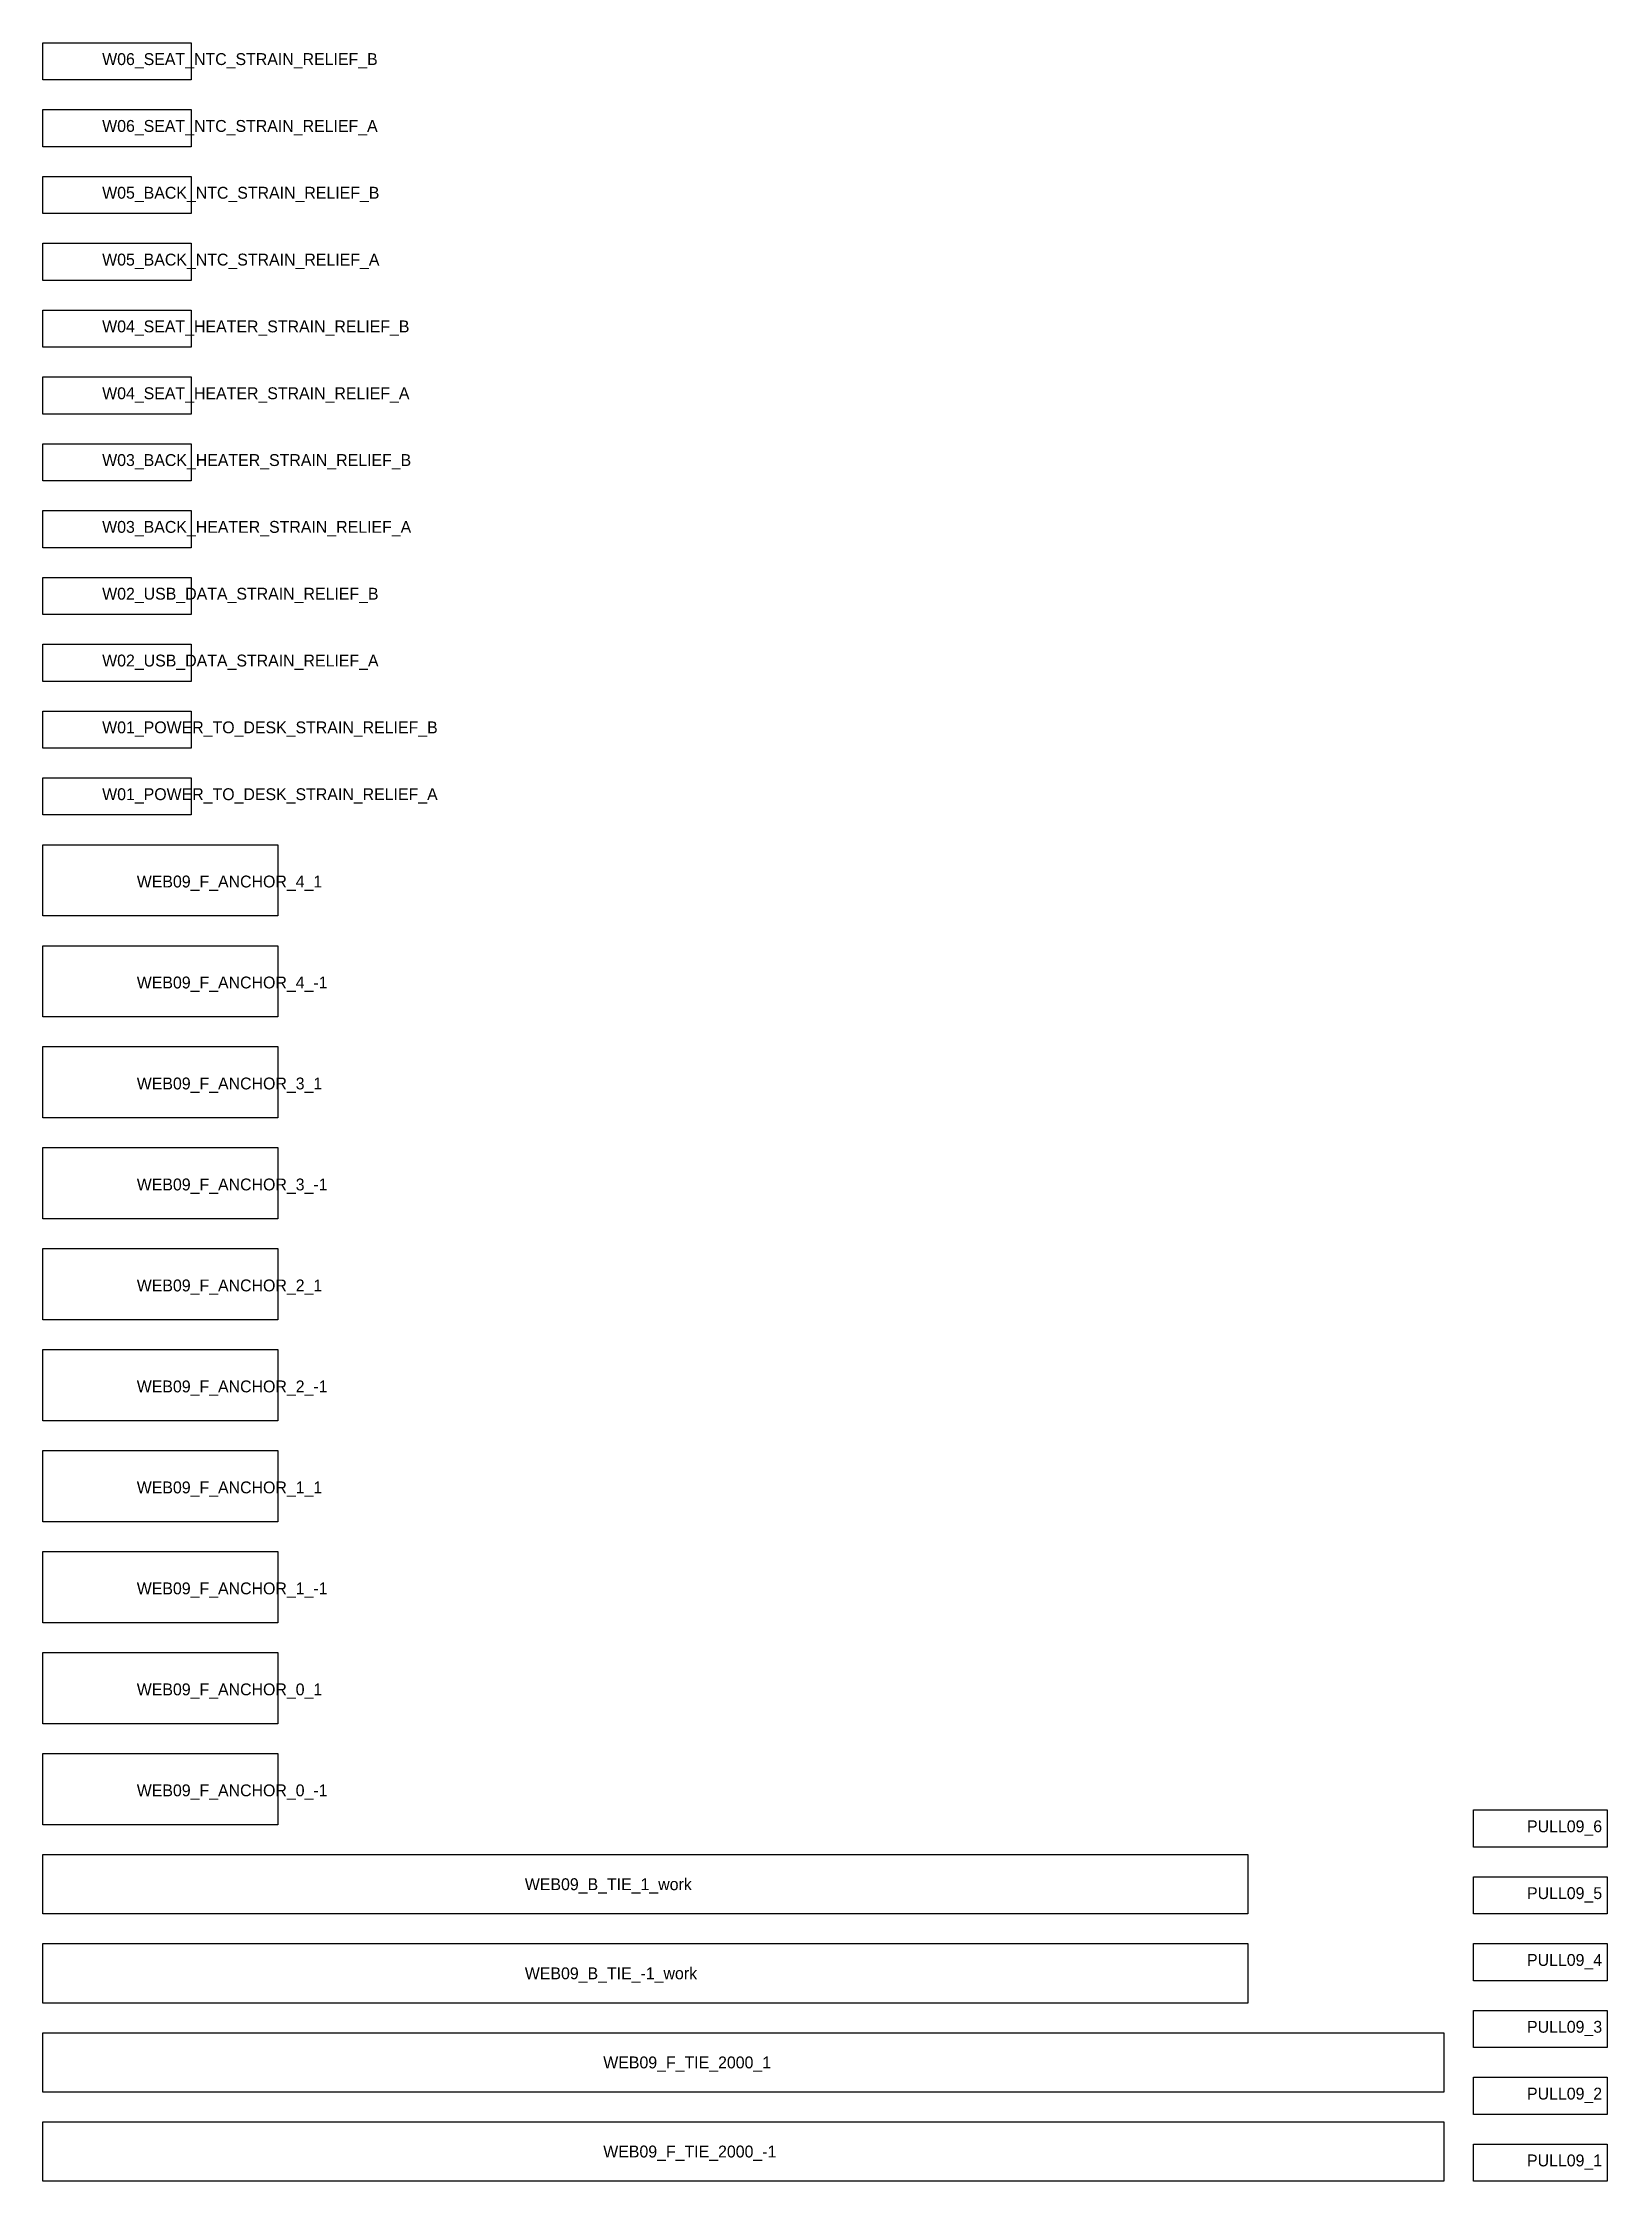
# Model space of a CAD drawing. Header units: millimetres. Extents: x 15 to 1068, y 15 to 1455.
import ezdxf

# ---------------------------------------------------------------- set-up
doc = ezdxf.new("R2010")
doc.units = ezdxf.units.MM

msp = doc.modelspace()

# ---------------------------------------------------------------- linework, layer by layer
for points in [[(15, 1430), (15, 1455), (115, 1455), (115, 1430), (15, 1430)], [(15, 1385), (15, 1410), (115, 1410), (115, 1385), (15, 1385)], [(15, 1340), (15, 1365), (115, 1365), (115, 1340), (15, 1340)], [(15, 1295), (15, 1320), (115, 1320), (115, 1295), (15, 1295)], [(15, 1250), (15, 1275), (115, 1275), (115, 1250), (15, 1250)], [(15, 1205), (15, 1230), (115, 1230), (115, 1205), (15, 1205)], [(15, 1160), (15, 1185), (115, 1185), (115, 1160), (15, 1160)], [(15, 1115), (15, 1140), (115, 1140), (115, 1115), (15, 1115)], [(15, 1070), (15, 1095), (115, 1095), (115, 1070), (15, 1070)], [(15, 1025), (15, 1050), (115, 1050), (115, 1025), (15, 1025)], [(15, 980), (15, 1005), (115, 1005), (115, 980), (15, 980)], [(15, 935), (15, 960), (115, 960), (115, 935), (15, 935)], [(15, 867), (15, 915), (173.2, 915), (173.2, 867), (15, 867)], [(15, 799), (15, 847), (173.2, 847), (173.2, 799), (15, 799)], [(15, 731), (15, 779), (173.2, 779), (173.2, 731), (15, 731)], [(15, 663), (15, 711), (173.2, 711), (173.2, 663), (15, 663)], [(15, 595), (15, 643), (173.2, 643), (173.2, 595), (15, 595)], [(15, 527), (15, 575), (173.2, 575), (173.2, 527), (15, 527)], [(15, 459), (15, 507), (173.2, 507), (173.2, 459), (15, 459)], [(15, 391), (15, 439), (173.2, 439), (173.2, 391), (15, 391)], [(15, 323), (15, 371), (173.2, 371), (173.2, 323), (15, 323)], [(15, 255), (15, 303), (173.2, 303), (173.2, 255), (15, 255)], [(978.4, 240), (978.4, 265), (1068.4, 265), (1068.4, 240), (978.4, 240)], [(15, 195), (15, 235), (826.5, 235), (826.5, 195), (15, 195)], [(978.4, 195), (978.4, 220), (1068.4, 220), (1068.4, 195), (978.4, 195)], [(15, 135), (15, 175), (826.5, 175), (826.5, 135), (15, 135)], [(978.4, 150), (978.4, 175), (1068.4, 175), (1068.4, 150), (978.4, 150)], [(978.4, 105), (978.4, 130), (1068.4, 130), (1068.4, 105), (978.4, 105)], [(15, 75), (15, 115), (958.4, 115), (958.4, 75), (15, 75)], [(978.4, 60), (978.4, 85), (1068.4, 85), (1068.4, 60), (978.4, 60)], [(15, 15), (15, 55), (958.4, 55), (958.4, 15), (15, 15)], [(978.4, 15), (978.4, 40), (1068.4, 40), (1068.4, 15), (978.4, 15)]]:
    msp.add_lwpolyline(points, close=True)

# ---------------------------------------------------------------- texts
for s, p in [('W06_SEAT_NTC_STRAIN_RELIEF_B', (55, 1440)), ('W06_SEAT_NTC_STRAIN_RELIEF_A', (55, 1395)), ('W05_BACK_NTC_STRAIN_RELIEF_B', (55, 1350)), ('W05_BACK_NTC_STRAIN_RELIEF_A', (55, 1305)), ('W04_SEAT_HEATER_STRAIN_RELIEF_B', (55, 1260)), ('W04_SEAT_HEATER_STRAIN_RELIEF_A', (55, 1215)), ('W03_BACK_HEATER_STRAIN_RELIEF_B', (55, 1170)), ('W03_BACK_HEATER_STRAIN_RELIEF_A', (55, 1125)), ('W02_USB_DATA_STRAIN_RELIEF_B', (55, 1080)), ('W02_USB_DATA_STRAIN_RELIEF_A', (55, 1035)), ('W01_POWER_TO_DESK_STRAIN_RELIEF_B', (55, 990)), ('W01_POWER_TO_DESK_STRAIN_RELIEF_A', (55, 945)), ('WEB09_F_ANCHOR_4_1', (78.3, 886.2)), ('WEB09_F_ANCHOR_4_-1', (78.3, 818.2)), ('WEB09_F_ANCHOR_3_1', (78.3, 750.2)), ('WEB09_F_ANCHOR_3_-1', (78.3, 682.2)), ('WEB09_F_ANCHOR_2_1', (78.3, 614.2)), ('WEB09_F_ANCHOR_2_-1', (78.3, 546.2)), ('WEB09_F_ANCHOR_1_1', (78.3, 478.2)), ('WEB09_F_ANCHOR_1_-1', (78.3, 410.2)), ('WEB09_F_ANCHOR_0_1', (78.3, 342.2)), ('WEB09_F_ANCHOR_0_-1', (78.3, 274.2)), ('PULL09_6', (1014.4, 250)), ('WEB09_B_TIE_1_work', (339.6, 211)), ('PULL09_5', (1014.4, 205)), ('WEB09_B_TIE_-1_work', (339.6, 151)), ('PULL09_4', (1014.4, 160)), ('PULL09_3', (1014.4, 115)), ('WEB09_F_TIE_2000_1', (392.4, 91)), ('PULL09_2', (1014.4, 70)), ('WEB09_F_TIE_2000_-1', (392.4, 31)), ('PULL09_1', (1014.4, 25))]:
    msp.add_text(s, height=8).set_placement(p)

doc.saveas('drawing.dxf')
